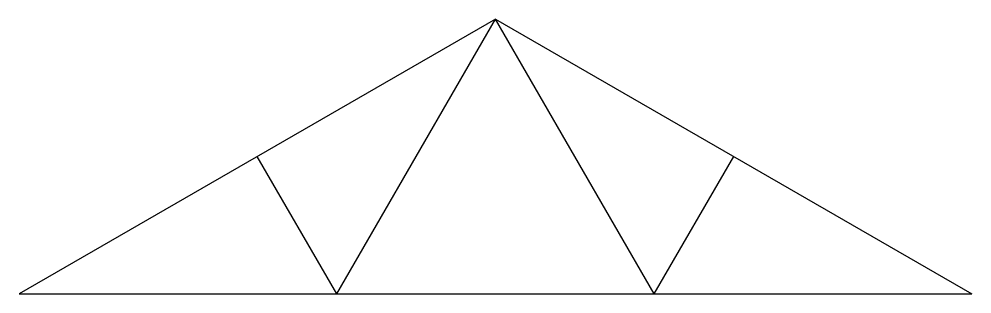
# Model space of a CAD drawing. Header units: millimetres. Extents: x 0 to 180, y 0 to 52.
import ezdxf

# ---------------------------------------------------------------- set-up
doc = ezdxf.new("R2010")
doc.units = ezdxf.units.MM

msp = doc.modelspace()

# ---------------------------------------------------------------- linework, layer by layer
for p, q in [((90, 51.96), (0, 0)), ((60, 0), (90, 51.96)), ((120, 0), (90, 51.96)), ((90, 51.96), (180, 0)), ((60, 0), (45, 25.98)), ((120, 0), (135, 25.98)), ((0, 0), (180, 0))]:
    msp.add_line(p, q)

doc.saveas('drawing.dxf')
